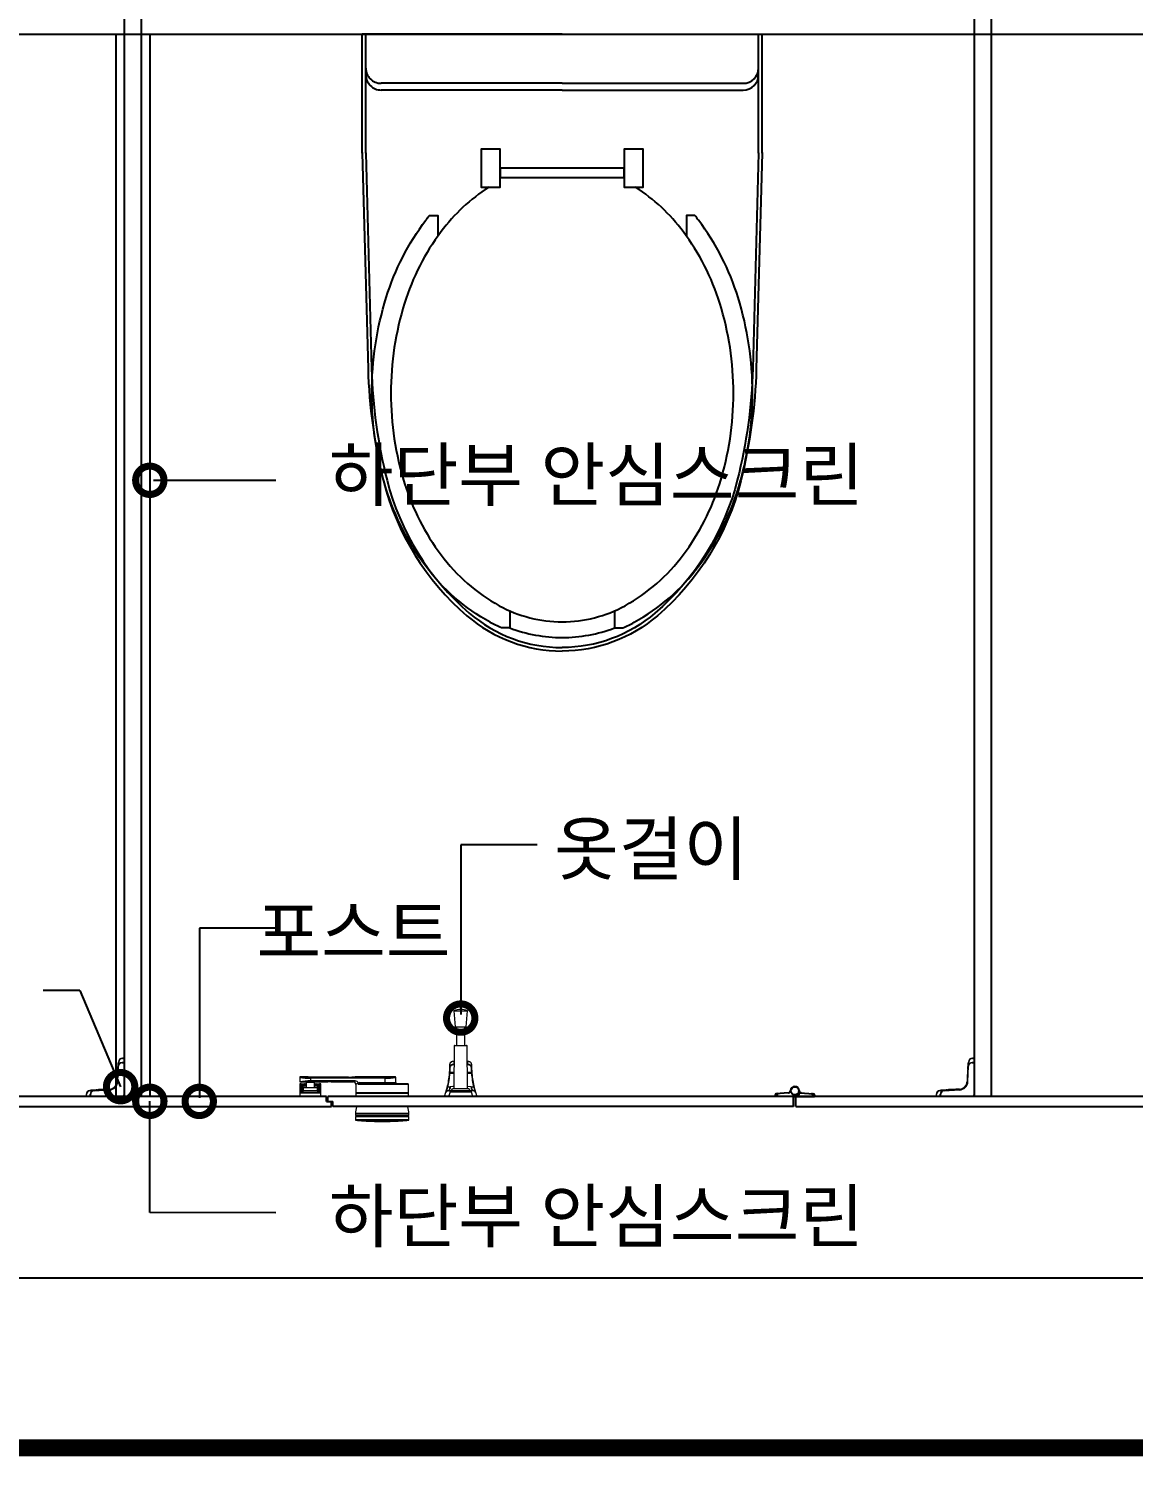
# Model space of a CAD drawing. Extents: x -256 to 8104, y -176 to 5714.
# Drawn here: x 3159 to 3809, y 2764 to 3604 of the extents above; entities that cross this region are included whole.
import ezdxf
from ezdxf.enums import TextEntityAlignment as Align

# ---------------------------------------------------------------- set-up
doc = ezdxf.new("R2010")
doc.units = 0
doc.header["$LTSCALE"] = 30
doc.layers.get('0').update_dxf_attribs({"linetype": 'CONTINUOUS'})
for name, color, linetype in [('0_toilet', 6, 'CONTINUOUS'), ('HAT', 8, 'CONTINUOUS'), ('경첩', 4, 'CONTINUOUS'), ('문자', 3, 'CONTINUOUS'), ('부자재', 4, 'CONTINUOUS'), ('옷걸이', 4, 'CONTINUOUS'), ('잠금쇠(회전형)', 4, 'CONTINUOUS'), ('치수', 1, 'CONTINUOUS'), ('해치', 8, 'CONTINUOUS')]:
    doc.layers.add(name, color=color, linetype=linetype)
doc.styles.add('돋움', font='malgun.ttf')

# ---------------------------------------------------------------- blocks, each defined once
blk = doc.blocks.new('_DOTSMALL')
at = {"color": 0, "linetype": 'ByBlock', "const_width": 0.5}
blk.add_lwpolyline([(-0.0625, 0, 1), (0.0625, 0, 1)], format="xyb", close=True, dxfattribs=at)
blk = doc.blocks.new('A$C63EC304E')
at = {"layer": '치수', "color": 1, "xscale": 2.5, "yscale": 2.5, "zscale": 2.5, "rotation": 234.3098741996962}
blk.add_blockref('_DOTSMALL', (0.312, 0.312), dxfattribs=at)
blk = doc.blocks.new('A$C2BC9653E')
at = {"layer": '치수', "xscale": 0.3333333333333333, "yscale": 0.3333333333333333, "zscale": 0.3333333333333333}
blk.add_blockref('A$C63EC304E', (0, 0), dxfattribs=at)
blk = doc.blocks.new('A$C7FC71301')
at = {"layer": '치수', "rotation": 180}
blk.add_blockref('A$C2BC9653E', (0.208, 0.208), dxfattribs=at)
blk = doc.blocks.new('A$C4A20372B')
at = {"layer": '치수'}
blk.add_blockref('A$C7FC71301', (0, 0), dxfattribs=at)
blk = doc.blocks.new('A$C566469F5')
at = {"layer": '치수'}
blk.add_blockref('A$C4A20372B', (0, 0), dxfattribs=at)
blk = doc.blocks.new('A$C7E317CD4')
at = {"layer": '해치', "xscale": 2, "yscale": 2, "zscale": 2}
blk.add_blockref('A$C566469F5', (0, 0), dxfattribs=at)
blk = doc.blocks.new('A$C601D7F27')
at = {"layer": '치수'}
blk.add_blockref('A$C7E317CD4', (0, 0), dxfattribs=at)
blk = doc.blocks.new('A$C38802C08')
at = {"layer": '치수'}
blk.add_blockref('A$C601D7F27', (0, 0), dxfattribs=at)
blk = doc.blocks.new('A$C10E41893')
at = {"layer": '부자재'}
for p, q in [((6.5, 0), (6.5, 196)), ((123.3, 196), (6.5, 196)), ((123.3, 192.5), (6.5, 192.5)), ((54.8, 0), (54.8, 177.5)), ((61.4, 0), (61.4, 177.5)), ((6.5, 0), (6.5, -196)), ((54.8, 0), (54.8, -177.5)), ((61.4, 0), (61.4, -177.5)), ((123.3, -192.5), (6.5, -192.5)), ((123.3, -196), (6.5, -196))]:
    blk.add_line(p, q, dxfattribs=at)
for points in [[(122.7, 196, -0.012538), (123.3, 196), (334.6, 190.3, -0.055395), (444.7, 175.1, -0.154276), (576.9, 93.3, -0.179504), (611.5, 0, -0.179504)], [(122.8, 192.5, -0.012538), (123.2, 192.5), (334.5, 186.8, -0.055395), (443.8, 171.7, -0.154276), (574.3, 91, -0.179504), (608, 0, -0.179504)], [(572, 51.4), (588.8, 51.4), (588.8, 59.6, 0.021185), (583.3, 70.7, 0.106084), (528.4, 133.7, 0.085733), (452.6, 172.4, 0.075373), (358.7, 186.6, 0.075373), (264.8, 172.4, 0.085733), (189, 133.7, 0.007337), (184.4, 130.1), (184.4, 122), (204.7, 122)], [(156.7, -72, 0.089162), (200.2, -118.7, 0.085733), (270.3, -154.5, 0.075373), (358.7, -167.9, 0.075373), (447.1, -154.5, 0.085733), (517.2, -118.7, 0.106084), (567, -61.6, 0.126931), (582.8, 0, 0.126931), (567, 61.6, 0.106084), (517.2, 118.7, 0.085733), (447.1, 154.5, 0.075373), (358.7, 167.9, 0.075373), (270.3, 154.5, 0.085733), (200.2, 118.7, 0.089162), (156.7, 72)], [(588.8, -51.4, 0.090214), (598.2, 0, 0.090214), (588.8, 51.4, 0.106084)], [(122.7, -196, 0.012538), (123.3, -196), (334.6, -190.3, 0.055395), (444.7, -175.1, 0.154276), (576.9, -93.3, 0.179504), (611.5, 0, 0.179504)], [(122.8, -192.5, 0.012538), (123.2, -192.5), (334.5, -186.8, 0.055395), (443.8, -171.7, 0.154276), (574.3, -91, 0.179504), (608, 0, 0.179504)], [(572, -51.4), (588.8, -51.4), (588.8, -59.6, -0.021185), (583.3, -70.7, -0.106084), (528.4, -133.7, -0.085733), (452.6, -172.4, -0.075373), (358.7, -186.6, -0.075373), (264.8, -172.4, -0.085733), (189, -133.7, -0.007337), (184.4, -130.1), (184.4, -122), (204.7, -122)]]:
    blk.add_lwpolyline(points, format="xyb", dxfattribs=at)
blk.add_lwpolyline([(138, -60.8), (119.3, -60.8), (119.3, -79.5), (156.7, -79.5), (156.7, -60.8), (138, -60.8), (147.3, -60.8), (147.3, 60.8), (138, 60.8), (156.7, 60.8), (156.7, 79.5), (119.3, 79.5), (119.3, 60.8), (138, 60.8), (138, -60.8), (119.3, -60.8)], dxfattribs=at)
for centre, start, end in [((39.8, 177.5), 0, 90), ((46.4, 177.5), 0, 90), ((39.8, -177.5), 270, 0), ((46.4, -177.5), 270, 0)]:
    blk.add_arc(centre, 15, start, end, dxfattribs=at)
blk = doc.blocks.new('DESIGN-17', base_point=(168188.57, 127.1))
blk.add_line((170908.8, 3728.15), (172408.8, 3728.15))
at = {"color": 2}
for p, q in [((171398.8, 3728.15), (171398.8, 3103.15)), ((171418.8, 3728.15), (171418.8, 3103.15))]:
    blk.add_line(p, q, dxfattribs=at)
at = {"color": 8}
blk.add_line((170672.72, 2996.34), (172635.31, 2996.34), dxfattribs=at)
at = {"color": 8, "const_width": 10}
blk.add_lwpolyline([(168236, 2896.34), (174020.55, 2896.34)], dxfattribs=at)
at = {"layer": '0_toilet'}
for p, q in [((171403.8, 3828.15), (171403.8, 3103.15)), ((171413.8, 3828.15), (171413.8, 3103.15)), ((171903.75, 3828.15), (171903.75, 3103.15)), ((171913.85, 3103.14), (171913.85, 3828.14)), ((171522.73, 3103.15), (171298.8, 3103.15)), ((171522.73, 3100.15), (171522.73, 3103.15)), ((171522.73, 3100.15), (171526.48, 3100.15)), ((171797.3, 3103.15), (171523.48, 3103.15)), ((171523.48, 3100.15), (171523.48, 3103.15)), ((171525.73, 3097.15), (171525.73, 3100.15)), ((171526.48, 3097.15), (171526.48, 3100.15)), ((171797.3, 3097.15), (171797.3, 3103.15)), ((172027.78, 3103.15), (171798.8, 3103.15)), ((171798.8, 3097.15), (171798.8, 3103.15)), ((171298.8, 3097.15), (171525.73, 3097.15)), ((171797.3, 3097.15), (171526.48, 3097.15)), ((171798.8, 3097.15), (172030.78, 3097.15))]:
    blk.add_line(p, q, dxfattribs=at)
at = {"layer": '경첩', "color": 4, "linetype": 'Continuous', "lineweight": 15}
for p, q in [((171402.66, 3125.4), (171402.66, 3125.65)), ((171403.8, 3125.65), (171402.66, 3125.65)), ((171402.66, 3125.4), (171403.8, 3125.4)), ((171403.8, 3125.4), (171403.8, 3125.65)), ((171403.8, 3123.25), (171403.8, 3125.4)), ((171902.61, 3125.4), (171902.61, 3125.65)), ((171903.75, 3125.65), (171902.61, 3125.65)), ((171902.61, 3125.4), (171903.75, 3125.4)), ((171903.75, 3125.4), (171903.75, 3125.65)), ((171903.75, 3123.25), (171903.75, 3125.4)), ((171399.79, 3117.59), (171399.65, 3114.72)), ((171400.19, 3120.91), (171399.77, 3111.94)), ((171399.79, 3117.59), (171400.03, 3117.35)), ((171399.84, 3118.61), (171399.8, 3117.93)), ((171399.8, 3117.93), (171400.04, 3117.69)), ((171399.84, 3118.61), (171400.07, 3118.37)), ((171399.85, 3118.94), (171400.09, 3118.7)), ((171400.01, 3122.32), (171399.88, 3119.62)), ((171399.88, 3119.62), (171400.12, 3119.38)), ((171400.01, 3122.32), (171400.25, 3122.08)), ((171400.02, 3111.93), (171400.44, 3120.9)), ((171400.12, 3122.92), (171400.28, 3122.76)), ((171400.31, 3123.41), (171400.19, 3120.91)), ((171400.49, 3121.95), (171400.56, 3123.4)), ((171402.54, 3123.15), (171402.54, 3122.9)), ((171403.8, 3123.15), (171402.54, 3123.15)), ((171402.54, 3122.9), (171403.8, 3122.9)), ((171402.55, 3123.15), (171402.55, 3123.25)), ((171402.55, 3123.25), (171403.8, 3123.25)), ((171403.8, 3122.9), (171403.8, 3123.15)), ((171403.8, 3122.9), (171403.8, 3104.65)), ((171899.74, 3117.59), (171899.6, 3114.72)), ((171900.14, 3120.91), (171899.72, 3111.94)), ((171899.74, 3117.59), (171899.98, 3117.35)), ((171899.79, 3118.61), (171899.75, 3117.93)), ((171899.75, 3117.93), (171899.99, 3117.69)), ((171899.79, 3118.61), (171900.02, 3118.37)), ((171899.8, 3118.94), (171900.04, 3118.7)), ((171899.96, 3122.32), (171899.83, 3119.62)), ((171899.83, 3119.62), (171900.07, 3119.38)), ((171899.96, 3122.32), (171900.2, 3122.08)), ((171899.97, 3111.93), (171900.39, 3120.9)), ((171900.07, 3122.92), (171900.23, 3122.76)), ((171900.26, 3123.41), (171900.14, 3120.91)), ((171900.44, 3121.95), (171900.51, 3123.4)), ((171902.49, 3123.15), (171902.49, 3122.9)), ((171903.75, 3123.15), (171902.49, 3123.15)), ((171902.49, 3122.9), (171903.75, 3122.9)), ((171902.5, 3123.15), (171902.5, 3123.25)), ((171902.5, 3123.25), (171903.75, 3123.25)), ((171903.75, 3122.9), (171903.75, 3123.15)), ((171903.75, 3122.9), (171903.75, 3104.65)), ((171397.46, 3108.25), (171397.64, 3108.07)), ((171398.55, 3109.29), (171398.73, 3109.11)), ((171398.7, 3109.49), (171398.88, 3109.31)), ((171398.96, 3109.93), (171399.15, 3109.75)), ((171399.08, 3110.17), (171399.27, 3109.98)), ((171399.25, 3110.57), (171399.44, 3110.37)), ((171399.6, 3110.88), (171399.4, 3111.09)), ((171399.4, 3111.09), (171399.61, 3110.89)), ((171399.47, 3111.46), (171399.69, 3111.25)), ((171399.5, 3111.69), (171399.73, 3111.46)), ((171399.55, 3112.6), (171399.52, 3111.95)), ((171399.56, 3112.7), (171399.55, 3112.6)), ((171399.55, 3112.6), (171399.79, 3112.36)), ((171399.57, 3113.04), (171399.56, 3112.7)), ((171399.56, 3112.7), (171399.8, 3112.46)), ((171399.58, 3113.13), (171399.57, 3113.04)), ((171399.57, 3113.04), (171399.81, 3112.8)), ((171399.62, 3114.05), (171399.58, 3113.13)), ((171399.58, 3113.13), (171399.82, 3112.9)), ((171399.62, 3114.05), (171399.86, 3113.82)), ((171399.65, 3114.72), (171399.63, 3114.29)), ((171399.63, 3114.29), (171399.87, 3114.05)), ((171399.65, 3114.72), (171399.89, 3114.48)), ((171399.65, 3114.72), (171399.89, 3114.48)), ((171897.41, 3108.25), (171897.59, 3108.07)), ((171898.5, 3109.29), (171898.68, 3109.11)), ((171898.65, 3109.49), (171898.83, 3109.31)), ((171898.91, 3109.93), (171899.1, 3109.75)), ((171899.03, 3110.17), (171899.22, 3109.98)), ((171899.2, 3110.57), (171899.39, 3110.37)), ((171899.55, 3110.88), (171899.35, 3111.09)), ((171899.35, 3111.09), (171899.56, 3110.89)), ((171899.42, 3111.46), (171899.64, 3111.25)), ((171899.45, 3111.69), (171899.68, 3111.46)), ((171899.5, 3112.6), (171899.47, 3111.95)), ((171899.51, 3112.7), (171899.5, 3112.6)), ((171899.5, 3112.6), (171899.74, 3112.36)), ((171899.52, 3113.04), (171899.51, 3112.7)), ((171899.51, 3112.7), (171899.75, 3112.46)), ((171899.53, 3113.13), (171899.52, 3113.04)), ((171899.52, 3113.04), (171899.76, 3112.8)), ((171899.57, 3114.05), (171899.53, 3113.13)), ((171899.53, 3113.13), (171899.77, 3112.9)), ((171899.57, 3114.05), (171899.81, 3113.82)), ((171899.6, 3114.72), (171899.58, 3114.29)), ((171899.58, 3114.29), (171899.82, 3114.05)), ((171899.6, 3114.72), (171899.84, 3114.48)), ((171899.6, 3114.72), (171899.84, 3114.48)), ((171381.55, 3104.29), (171381.3, 3104.29)), ((171381.3, 3104.29), (171381.3, 3103.15)), ((171381.3, 3103.15), (171381.55, 3103.15)), ((171381.55, 3103.15), (171381.55, 3104.29)), ((171381.55, 3103.15), (171383.7, 3103.15)), ((171386.04, 3106.76), (171383.54, 3106.64)), ((171383.55, 3106.39), (171385, 3106.46)), ((171383.7, 3103.15), (171383.7, 3104.4)), ((171383.7, 3104.4), (171383.8, 3104.4)), ((171383.8, 3104.41), (171384.05, 3104.41)), ((171383.8, 3104.41), (171383.8, 3103.15)), ((171383.8, 3103.15), (171384.05, 3103.15)), ((171384.03, 3106.83), (171384.12, 3106.92)), ((171384.03, 3106.83), (171384.19, 3106.67)), ((171384.05, 3103.15), (171384.05, 3104.41)), ((171402.3, 3103.15), (171384.05, 3103.15)), ((171387.33, 3107.07), (171384.12, 3106.92)), ((171395.01, 3107.18), (171386.04, 3106.76)), ((171386.05, 3106.51), (171395.02, 3106.93)), ((171387.33, 3107.07), (171387.57, 3106.83)), ((171388.01, 3107.1), (171388.25, 3106.86)), ((171388.35, 3107.12), (171388.58, 3106.88)), ((171391.72, 3107.27), (171389.02, 3107.15)), ((171389.02, 3107.15), (171389.26, 3106.91)), ((171391.72, 3107.27), (171391.96, 3107.04)), ((171392.4, 3107.31), (171392.64, 3107.07)), ((171392.73, 3107.32), (171392.97, 3107.08)), ((171394.76, 3107.42), (171393.41, 3107.35)), ((171393.41, 3107.35), (171393.65, 3107.12)), ((171395, 3107.43), (171394.76, 3107.42)), ((171394.76, 3107.42), (171395, 3107.18)), ((171396.01, 3107.59), (171396.21, 3107.38)), ((171396.54, 3107.76), (171396.73, 3107.57)), ((171396.78, 3107.87), (171396.97, 3107.68)), ((171397.24, 3108.12), (171397.43, 3107.93)), ((171881.5, 3104.29), (171881.25, 3104.29)), ((171881.25, 3104.29), (171881.25, 3103.15)), ((171881.25, 3103.15), (171881.5, 3103.15)), ((171881.5, 3103.15), (171881.5, 3104.29)), ((171881.5, 3103.15), (171883.65, 3103.15)), ((171885.99, 3106.76), (171883.49, 3106.64)), ((171883.5, 3106.39), (171884.95, 3106.46)), ((171883.65, 3103.15), (171883.65, 3104.4)), ((171883.65, 3104.4), (171883.75, 3104.4)), ((171883.75, 3104.41), (171884, 3104.41)), ((171883.75, 3104.41), (171883.75, 3103.15)), ((171883.75, 3103.15), (171884, 3103.15)), ((171883.98, 3106.83), (171884.07, 3106.92)), ((171883.98, 3106.83), (171884.14, 3106.67)), ((171884, 3103.15), (171884, 3104.41)), ((171902.25, 3103.15), (171884, 3103.15)), ((171887.28, 3107.07), (171884.07, 3106.92)), ((171894.96, 3107.18), (171885.99, 3106.76)), ((171886, 3106.51), (171894.97, 3106.93)), ((171887.28, 3107.07), (171887.52, 3106.83)), ((171887.96, 3107.1), (171888.2, 3106.86)), ((171888.3, 3107.12), (171888.53, 3106.88)), ((171891.67, 3107.27), (171888.97, 3107.15)), ((171888.97, 3107.15), (171889.21, 3106.91)), ((171891.67, 3107.27), (171891.91, 3107.04)), ((171892.35, 3107.31), (171892.59, 3107.07)), ((171892.68, 3107.32), (171892.92, 3107.08)), ((171894.71, 3107.42), (171893.36, 3107.35)), ((171893.36, 3107.35), (171893.6, 3107.12)), ((171894.95, 3107.43), (171894.71, 3107.42)), ((171894.71, 3107.42), (171894.95, 3107.18)), ((171895.96, 3107.59), (171896.16, 3107.38)), ((171896.49, 3107.76), (171896.68, 3107.57)), ((171896.73, 3107.87), (171896.92, 3107.68)), ((171897.19, 3108.12), (171897.38, 3107.93))]:
    blk.add_line(p, q, dxfattribs=at)
at = {"layer": '경첩', "color": 4, "linetype": 'Continuous', "lineweight": 15, "flags": 128}
for points in [[(171399.88, 3119.62), (171399.88, 3119.49), (171399.87, 3119.36), (171399.87, 3119.24), (171399.86, 3119.14), (171399.86, 3119.06), (171399.85, 3119), (171399.85, 3118.96), (171399.85, 3118.94)], [(171400.03, 3122.83), (171400.03, 3122.73), (171400.02, 3122.6), (171400.02, 3122.46), (171400.01, 3122.32)], [(171400.03, 3122.83), (171400.05, 3122.85), (171400.07, 3122.87), (171400.09, 3122.88), (171400.1, 3122.9), (171400.11, 3122.9), (171400.12, 3122.91), (171400.12, 3122.92), (171400.12, 3122.92)], [(171400.19, 3120.91), (171400.2, 3120.91), (171400.21, 3120.91), (171400.24, 3120.91), (171400.27, 3120.91), (171400.31, 3120.91), (171400.35, 3120.9), (171400.4, 3120.9), (171400.44, 3120.9)], [(171400.56, 3123.4), (171400.51, 3123.4), (171400.47, 3123.4), (171400.42, 3123.41), (171400.39, 3123.41), (171400.35, 3123.41), (171400.33, 3123.41), (171400.32, 3123.41), (171400.31, 3123.41)], [(171899.83, 3119.62), (171899.83, 3119.49), (171899.82, 3119.36), (171899.82, 3119.24), (171899.81, 3119.14), (171899.81, 3119.06), (171899.8, 3119), (171899.8, 3118.96), (171899.8, 3118.94)], [(171899.98, 3122.83), (171899.98, 3122.73), (171899.97, 3122.6), (171899.97, 3122.46), (171899.96, 3122.32)], [(171899.98, 3122.83), (171900, 3122.85), (171900.02, 3122.87), (171900.04, 3122.88), (171900.05, 3122.9), (171900.06, 3122.9), (171900.07, 3122.91), (171900.07, 3122.92), (171900.07, 3122.92)], [(171900.14, 3120.91), (171900.15, 3120.91), (171900.16, 3120.91), (171900.19, 3120.91), (171900.22, 3120.91), (171900.26, 3120.91), (171900.3, 3120.9), (171900.35, 3120.9), (171900.39, 3120.9)], [(171900.51, 3123.4), (171900.46, 3123.4), (171900.42, 3123.4), (171900.37, 3123.41), (171900.34, 3123.41), (171900.3, 3123.41), (171900.28, 3123.41), (171900.27, 3123.41), (171900.26, 3123.41)], [(171399.4, 3111.09), (171399.4, 3111.09), (171399.4, 3111.09)], [(171399.5, 3111.69), (171399.48, 3111.52), (171399.47, 3111.46)], [(171399.63, 3114.29), (171399.63, 3114.22), (171399.63, 3114.14), (171399.62, 3114.05)], [(171399.65, 3114.72), (171399.65, 3114.72), (171399.65, 3114.72)], [(171399.77, 3111.94), (171399.78, 3111.94), (171399.79, 3111.94), (171399.81, 3111.94), (171399.84, 3111.94), (171399.88, 3111.93), (171399.93, 3111.93), (171399.97, 3111.93), (171400.02, 3111.93)], [(171899.35, 3111.09), (171899.35, 3111.09), (171899.35, 3111.09)], [(171899.45, 3111.69), (171899.43, 3111.52), (171899.42, 3111.46)], [(171899.58, 3114.29), (171899.58, 3114.22), (171899.58, 3114.14), (171899.57, 3114.05)], [(171899.6, 3114.72), (171899.6, 3114.72), (171899.6, 3114.72)], [(171899.72, 3111.94), (171899.73, 3111.94), (171899.74, 3111.94), (171899.76, 3111.94), (171899.79, 3111.94), (171899.83, 3111.93), (171899.88, 3111.93), (171899.92, 3111.93), (171899.97, 3111.93)], [(171383.55, 3106.39), (171383.55, 3106.44), (171383.55, 3106.48), (171383.54, 3106.53), (171383.54, 3106.57), (171383.54, 3106.6), (171383.54, 3106.62), (171383.54, 3106.63), (171383.54, 3106.64)], [(171386.04, 3106.76), (171386.04, 3106.75), (171386.04, 3106.74), (171386.04, 3106.71), (171386.04, 3106.68), (171386.04, 3106.65), (171386.05, 3106.6), (171386.05, 3106.56), (171386.05, 3106.51)], [(171388.01, 3107.1), (171387.99, 3107.1), (171387.96, 3107.1), (171387.89, 3107.09), (171387.81, 3107.09), (171387.71, 3107.09), (171387.59, 3107.08), (171387.46, 3107.07), (171387.33, 3107.07)], [(171389.02, 3107.15), (171388.9, 3107.14), (171388.79, 3107.14), (171388.68, 3107.13), (171388.59, 3107.13), (171388.5, 3107.12), (171388.44, 3107.12), (171388.39, 3107.12), (171388.36, 3107.12), (171388.35, 3107.12)], [(171392.4, 3107.31), (171392.38, 3107.31), (171392.35, 3107.3), (171392.28, 3107.3), (171392.2, 3107.3), (171392.1, 3107.29), (171391.98, 3107.29), (171391.85, 3107.28), (171391.72, 3107.27)], [(171393.41, 3107.35), (171393.28, 3107.35), (171393.15, 3107.34), (171393.03, 3107.34), (171392.93, 3107.33), (171392.85, 3107.33), (171392.79, 3107.32), (171392.75, 3107.32), (171392.73, 3107.32)], [(171395.01, 3107.18), (171395.01, 3107.17), (171395.01, 3107.16), (171395.01, 3107.14), (171395.02, 3107.11), (171395.02, 3107.07), (171395.02, 3107.03), (171395.02, 3106.98), (171395.02, 3106.93)], [(171883.5, 3106.39), (171883.5, 3106.44), (171883.5, 3106.48), (171883.49, 3106.53), (171883.49, 3106.57), (171883.49, 3106.6), (171883.49, 3106.62), (171883.49, 3106.63), (171883.49, 3106.64)], [(171885.99, 3106.76), (171885.99, 3106.75), (171885.99, 3106.74), (171885.99, 3106.71), (171885.99, 3106.68), (171885.99, 3106.65), (171886, 3106.6), (171886, 3106.56), (171886, 3106.51)], [(171887.96, 3107.1), (171887.94, 3107.1), (171887.91, 3107.1), (171887.84, 3107.09), (171887.76, 3107.09), (171887.66, 3107.09), (171887.54, 3107.08), (171887.41, 3107.07), (171887.28, 3107.07)], [(171888.97, 3107.15), (171888.85, 3107.14), (171888.74, 3107.14), (171888.63, 3107.13), (171888.54, 3107.13), (171888.45, 3107.12), (171888.39, 3107.12), (171888.34, 3107.12), (171888.31, 3107.12), (171888.3, 3107.12)], [(171892.35, 3107.31), (171892.33, 3107.31), (171892.3, 3107.3), (171892.23, 3107.3), (171892.15, 3107.3), (171892.05, 3107.29), (171891.93, 3107.29), (171891.8, 3107.28), (171891.67, 3107.27)], [(171893.36, 3107.35), (171893.23, 3107.35), (171893.1, 3107.34), (171892.98, 3107.34), (171892.88, 3107.33), (171892.8, 3107.33), (171892.74, 3107.32), (171892.7, 3107.32), (171892.68, 3107.32)], [(171894.96, 3107.18), (171894.96, 3107.17), (171894.96, 3107.16), (171894.96, 3107.14), (171894.97, 3107.11), (171894.97, 3107.07), (171894.97, 3107.03), (171894.97, 3106.98), (171894.97, 3106.93)]]:
    blk.add_lwpolyline(points, dxfattribs=at)
at = {"layer": '경첩', "color": 4, "linetype": 'Continuous', "lineweight": 15}
for centre, radius, start, end in [((171402.66, 3123.3), 2.35, 90, 177.30166), ((171402.66, 3123.3), 2.1, 90, 177.30166), ((171902.61, 3123.3), 2.35, 90, 177.30166), ((171902.61, 3123.3), 2.1, 90, 177.30166), ((171402.54, 3120.8), 2.35, 90, 177.30166), ((171402.54, 3120.8), 2.1, 90, 177.30166), ((171902.49, 3120.8), 2.35, 90, 177.30166), ((171902.49, 3120.8), 2.1, 90, 177.30166), ((171394.78, 3112.17), 5, 272.69834, 357.30166), ((171394.78, 3112.17), 5.25, 272.69834, 357.30166), ((171394.78, 3112.17), 4.75, 301.29911, 304.38581), ((171394.78, 3112.17), 4.75, 304.38489, 322.56084), ((171394.78, 3112.18), 4.75, 322.56123, 325.61449), ((171394.78, 3112.17), 4.75, 325.61511, 331.82645), ((171394.78, 3112.17), 4.75, 335.00519, 340.23398), ((171394.78, 3112.17), 4.75, 340.23398, 346.75686), ((171394.78, 3112.17), 4.75, 346.83767, 351.3944), ((171394.78, 3112.17), 4.75, 354.09118, 357.30166), ((171894.73, 3112.17), 5, 272.69834, 357.30166), ((171894.73, 3112.17), 5.25, 272.69834, 357.30166), ((171894.73, 3112.17), 4.75, 301.29911, 304.38581), ((171894.73, 3112.17), 4.75, 304.38489, 322.56084), ((171894.73, 3112.18), 4.75, 322.56123, 325.61449), ((171894.73, 3112.17), 4.75, 325.61511, 331.82645), ((171894.73, 3112.17), 4.75, 335.00519, 340.23398), ((171894.73, 3112.17), 4.75, 340.23398, 346.75686), ((171894.73, 3112.17), 4.75, 346.83767, 351.3944), ((171894.73, 3112.17), 4.75, 354.09118, 357.30166), ((171383.65, 3104.29), 2.35, 92.69834, 180), ((171383.65, 3104.29), 2.1, 92.69834, 180), ((171386.15, 3104.41), 2.35, 92.69834, 180), ((171386.15, 3104.41), 2.1, 92.69834, 180), ((171394.78, 3112.17), 4.75, 272.69834, 285), ((171394.78, 3112.17), 4.75, 284.99982, 291.75061), ((171394.78, 3112.17), 4.75, 294.99481, 301.29977), ((171402.3, 3104.65), 1.5, 270, 0), ((171883.6, 3104.29), 2.35, 92.69834, 180), ((171883.6, 3104.29), 2.1, 92.69834, 180), ((171886.1, 3104.41), 2.35, 92.69834, 180), ((171886.1, 3104.41), 2.1, 92.69834, 180), ((171894.73, 3112.17), 4.75, 272.69834, 285), ((171894.73, 3112.17), 4.75, 284.99982, 291.75061), ((171894.73, 3112.17), 4.75, 294.99481, 301.29977), ((171902.25, 3104.65), 1.5, 270, 0)]:
    blk.add_arc(centre, radius, start, end, dxfattribs=at)
at = {"layer": '부자재'}
for p, q in [((171786.61, 3104.07), (171786.61, 3103.15)), ((171797.26, 3103.15), (171786.61, 3103.15)), ((171794.35, 3105.24), (171787.15, 3104.73)), ((171787.86, 3104.24), (171787.86, 3103.15)), ((171798.07, 3103.7), (171798.07, 3102.9)), ((171798.32, 3102.9), (171798.07, 3102.9)), ((171798.32, 3103.7), (171798.32, 3102.9)), ((171798.79, 3103.2), (171798.79, 3103.15)), ((171798.79, 3103.15), (171809.78, 3103.15)), ((171801.06, 3105.32), (171809.22, 3104.74)), ((171808.53, 3104.24), (171808.53, 3103.15)), ((171809.78, 3104.07), (171809.78, 3103.15))]:
    blk.add_line(p, q, dxfattribs=at)
at = {"layer": '부자재', "color": 1}
blk.add_circle((171798.2, 3106.36), 2.34, dxfattribs=at)
at = {"layer": '부자재'}
for centre, radius, start, end in [((171798.2, 3106.36), 2.62, 270, 180), ((171787.31, 3104.05), 0.7, 101.7765, 181.67124), ((171788.71, 3104.01), 0.884, 113.40773, 164.5497), ((171794.29, 3106.53), 1.29, 272.92313, 352.47243), ((171798.55, 3102.13), 1.65, 102.52675, 141.54753), ((171797.84, 3102.13), 1.65, 43.10029, 77.47325), ((171798.29, 3106.01), 2.86, 280.08401, 345.97919), ((171802.1, 3106.53), 1.29, 187.52757, 267.07687), ((171807.68, 3104.01), 0.884, 15.4503, 67.30044), ((171809.08, 3104.05), 0.7, 358.32876, 78.2235)]:
    blk.add_arc(centre, radius, start, end, dxfattribs=at)
at = {"layer": '옷걸이', "lineweight": 15}
for p, q in [((171597.66, 3153.5), (171598.41, 3144)), ((171597.66, 3153.5), (171605.66, 3153.5)), ((171604.91, 3144), (171605.66, 3153.5)), ((171598.41, 3144), (171604.91, 3144)), ((171599.16, 3144), (171599.16, 3133.15)), ((171604.16, 3133.15), (171604.16, 3144)), ((171597.91, 3132.9), (171597.69, 3107.65)), ((171605.41, 3132.9), (171597.91, 3132.9)), ((171598.16, 3133.15), (171601.66, 3133.15)), ((171601.66, 3133.15), (171605.16, 3133.15)), ((171605.63, 3107.65), (171605.41, 3132.9)), ((171597.77, 3116.68), (171595.32, 3116.68)), ((171595.39, 3117.45), (171597.78, 3117.45)), ((171597.83, 3123.79), (171597.73, 3123.79)), ((171597.73, 3123.79), (171597.73, 3123.7)), ((171597.83, 3123.7), (171597.73, 3123.7)), ((171597.74, 3122.16), (171597.74, 3121.81)), ((171597.74, 3122.16), (171597.82, 3122.16)), ((171597.81, 3121.81), (171597.74, 3121.81)), ((171605.59, 3123.79), (171605.49, 3123.79)), ((171605.59, 3123.7), (171605.49, 3123.7)), ((171605.5, 3122.16), (171605.58, 3122.16)), ((171605.58, 3121.81), (171605.51, 3121.81)), ((171605.54, 3117.45), (171607.93, 3117.45)), ((171608, 3116.68), (171605.55, 3116.68)), ((171605.58, 3122.16), (171605.58, 3121.81)), ((171605.59, 3123.79), (171605.59, 3123.7)), ((171595.4, 3108.56), (171593.97, 3108.56)), ((171595.4, 3108.54), (171593.97, 3108.54)), ((171595.34, 3108), (171595.41, 3108.58)), ((171607.91, 3108.58), (171607.98, 3108.02)), ((171609.35, 3108.56), (171607.92, 3108.56)), ((171609.35, 3108.54), (171607.92, 3108.54)), ((171592.16, 3103.15), (171593, 3105.72)), ((171594.54, 3103.15), (171592.16, 3103.15)), ((171593, 3105.72), (171593.01, 3105.72)), ((171593.01, 3105.72), (171593.01, 3105.73)), ((171593.99, 3106.52), (171593.88, 3106.49)), ((171593.96, 3106.41), (171593.95, 3106.41)), ((171609.36, 3106.41), (171593.96, 3106.41)), ((171595.37, 3105.7), (171594.54, 3103.15)), ((171608.79, 3103.15), (171594.54, 3103.15)), ((171595.37, 3105.7), (171595.37, 3106.39)), ((171595.37, 3106.39), (171607.95, 3106.39)), ((171607.95, 3105.7), (171595.37, 3105.7)), ((171606.44, 3107.65), (171596.89, 3107.65)), ((171607.95, 3105.7), (171607.95, 3106.39)), ((171608.79, 3103.15), (171607.95, 3105.7)), ((171611.16, 3103.15), (171608.79, 3103.15)), ((171609.43, 3106.48), (171609.33, 3106.52)), ((171609.37, 3106.41), (171609.36, 3106.41)), ((171609.48, 3106.48), (171609.39, 3106.51)), ((171610.31, 3105.73), (171610.31, 3105.72)), ((171610.31, 3105.72), (171610.32, 3105.72)), ((171610.32, 3105.72), (171611.16, 3103.15))]:
    blk.add_line(p, q, dxfattribs=at)
at = {"layer": '옷걸이', "lineweight": 15, "flags": 128}
for points in [[(171595.07, 3116.7), (171595.08, 3116.7), (171595.09, 3116.7), (171595.12, 3116.7), (171595.15, 3116.7), (171595.19, 3116.7), (171595.23, 3116.69), (171595.28, 3116.69), (171595.32, 3116.68)], [(171597.73, 3123.78), (171597.68, 3123.78), (171597.35, 3123.76), (171597.02, 3123.72), (171596.7, 3123.64), (171596.41, 3123.53), (171596.13, 3123.4), (171595.88, 3123.24), (171595.67, 3123.06), (171595.49, 3122.85), (171595.36, 3122.64), (171595.27, 3122.41), (171595.23, 3122.17), (171595.23, 3122.14)], [(171597.73, 3123.7), (171597.31, 3123.67), (171596.9, 3123.6), (171596.52, 3123.49), (171596.17, 3123.34), (171595.86, 3123.15), (171595.61, 3122.94), (171595.42, 3122.7), (171595.29, 3122.44), (171595.23, 3122.12), (171595.23, 3122.06)], [(171595.24, 3120.56), (171595.28, 3120.83), (171595.39, 3121.1), (171595.56, 3121.34), (171595.8, 3121.57), (171596.09, 3121.76), (171596.43, 3121.92), (171596.8, 3122.05), (171597.2, 3122.13), (171597.74, 3122.16)], [(171597.74, 3121.81), (171597.26, 3121.78), (171596.9, 3121.71), (171596.56, 3121.59), (171596.25, 3121.45), (171595.99, 3121.27), (171595.78, 3121.07), (171595.62, 3120.85), (171595.53, 3120.61), (171595.49, 3120.37)], [(171605.58, 3122.16), (171606, 3122.14), (171606.41, 3122.07), (171606.79, 3121.96), (171607.14, 3121.81), (171607.45, 3121.63), (171607.7, 3121.41), (171607.89, 3121.17), (171608.02, 3120.91), (171608.08, 3120.56)], [(171607.83, 3120.37), (171607.77, 3120.68), (171607.66, 3120.91), (171607.49, 3121.13), (171607.26, 3121.33), (171606.98, 3121.49), (171606.67, 3121.63), (171606.32, 3121.73), (171605.96, 3121.79), (171605.58, 3121.81)], [(171608.09, 3122.07), (171608.09, 3122.08), (171608.07, 3122.31), (171608, 3122.53), (171607.9, 3122.75), (171607.75, 3122.95), (171607.56, 3123.14), (171607.34, 3123.31), (171607.09, 3123.45), (171606.8, 3123.58), (171606.5, 3123.67), (171606.18, 3123.74), (171605.85, 3123.78), (171605.59, 3123.78)], [(171608.09, 3122.06), (171608.06, 3122.33), (171607.96, 3122.6), (171607.79, 3122.85), (171607.56, 3123.07), (171607.28, 3123.27), (171606.94, 3123.44), (171606.57, 3123.56), (171606.17, 3123.65), (171605.67, 3123.69), (171605.59, 3123.7)], [(171608.25, 3116.7), (171608.24, 3116.7), (171608.23, 3116.7), (171608.2, 3116.7), (171608.17, 3116.7), (171608.14, 3116.7), (171608.09, 3116.69), (171608.05, 3116.69), (171608, 3116.68)], [(171593.72, 3108.36), (171593.73, 3108.36), (171593.73, 3108.36)], [(171593.97, 3108.55), (171593.97, 3108.55), (171593.97, 3108.54)], [(171597.7, 3108.94), (171597.1, 3108.92), (171595.83, 3108.86)], [(171607.49, 3108.86), (171605.91, 3108.93), (171605.62, 3108.94)], [(171593.93, 3106.51), (171593.87, 3106.49), (171593.83, 3106.48)], [(171593.93, 3106.51), (171593.94, 3106.51), (171593.99, 3106.52)], [(171593.99, 3106.52), (171593.96, 3106.44), (171593.96, 3106.41)], [(171596.17, 3106.44), (171595.75, 3106.46), (171595.51, 3106.49), (171595.43, 3106.52), (171595.53, 3106.56), (171595.81, 3106.6), (171595.92, 3106.61)], [(171607.4, 3106.61), (171607.68, 3106.57), (171607.87, 3106.53), (171607.87, 3106.5), (171607.7, 3106.47), (171607.37, 3106.45), (171606.91, 3106.44)], [(171609.36, 3106.41), (171609.36, 3106.44), (171609.33, 3106.52)], [(171609.39, 3106.51), (171609.38, 3106.51), (171609.33, 3106.52)]]:
    blk.add_lwpolyline(points, dxfattribs=at)
at = {"layer": '옷걸이', "lineweight": 15}
for centre, radius, start, end in [((171601.66, 3143.21), 11.04, 68.76069, 111.23931), ((171598.16, 3132.9), 0.25, 90, 179.5), ((171605.16, 3132.9), 0.25, 0.5, 90), ((171542.48, 3120.92), 52.77, 346.23171, 355.4136), ((171542.48, 3120.92), 53.02, 346.50971, 355.4136), ((171542.47, 3120.92), 52.77, 355.41362, 356.45105), ((171542.48, 3120.92), 52.77, 356.45107, 359.60958), ((171595.37, 3117.68), 0.23, 185.45744, 275.18876), ((171542.48, 3120.92), 52.77, 359.60958, 1.23689), ((171595.47, 3120.6), 0.227, 188.20874, 276.39203), ((171561.42, 3120.08), 34.07, 354.27357, 355.56682), ((171542.48, 3120.73), 53.02, 356.45107, 359.60958), ((171542.48, 3122.53), 55.27, 359.61891, 1.20733), ((171660.84, 3122.53), 55.27, 178.79267, 180.38109), ((171607.85, 3120.6), 0.227, 263.60797, 351.79126), ((171660.84, 3120.73), 53.02, 180.39042, 183.54893), ((171607.95, 3117.68), 0.23, 264.81124, 354.54256), ((171641.9, 3120.09), 34.08, 184.43326, 185.72635), ((171660.84, 3120.92), 53.02, 184.5864, 193.49029), ((171660.84, 3120.92), 52.77, 178.76311, 180.39042), ((171660.84, 3120.92), 52.77, 180.39042, 183.54893), ((171660.84, 3120.92), 52.76, 183.54888, 184.58645), ((171660.84, 3120.92), 52.77, 184.5864, 193.76829), ((171543.72, 3120.58), 51.47, 343.23764, 346.25768), ((171544.12, 3120.75), 51.33, 343.52264, 346.23766), ((171593.96, 3108.3), 0.247, 89.25852, 165.91582), ((171593.97, 3108.31), 0.25, 90.27283, 166.23947), ((171593.42, 3108.69), 2.24, 284.82654, 3.59318), ((171595.65, 3108.58), 0.248, 89.5881, 179.72305), ((171595.76, 3108.5), 0.376, 79.93932, 150.54556), ((171595.8, 3108.56), 0.307, 84.77864, 118.98165), ((171607.52, 3108.6), 0.271, 58.63439, 97.60531), ((171607.55, 3108.47), 0.4, 32.00917, 97.80826), ((171609.9, 3108.69), 2.24, 176.39085, 255.18943), ((171607.67, 3108.58), 0.248, 0.27695, 90.4119), ((171609.35, 3108.31), 0.25, 13.76166, 89.45314), ((171609.36, 3108.3), 0.247, 14.08418, 90.74148), ((171659.04, 3120.71), 51.15, 193.75841, 196.46904), ((171659.83, 3120.65), 51.71, 193.74931, 196.75644), ((171593.95, 3105.41), 1, 89.99372, 161.80813), ((171594.11, 3105.34), 1.17, 101.39698, 160.6752), ((171593.55, 3108.28), 1.81, 282.06066, 352.51429), ((171595.49, 3107.98), 1.43, 284.10574, 346.92454), ((171601.79, 3507.53), 401.13, 269.19679, 270.73159), ((171607.83, 3107.98), 1.44, 193.11861, 255.96551), ((171609.76, 3108.28), 1.8, 186.78644, 258.2605), ((171609.37, 3105.41), 1, 18.19187, 90.00628), ((171609.22, 3105.34), 1.16, 19.29372, 79.39421)]:
    blk.add_arc(centre, radius, start, end, dxfattribs=at)
at = {"layer": '잠금쇠(회전형)', "linetype": 'Continuous', "lineweight": 15}
for p, q in [((171506.98, 3114.25), (171506.98, 3111.75)), ((171506.98, 3111.75), (171510.24, 3111.75)), ((171506.98, 3110.15), (171506.98, 3103.15)), ((171507.38, 3110.15), (171506.98, 3110.15)), ((171507.38, 3105.15), (171507.38, 3110.15)), ((171507.38, 3110.15), (171507.84, 3110.15)), ((171509.32, 3114.75), (171507.48, 3114.75)), ((171507.48, 3110.65), (171507.84, 3110.65)), ((171507.84, 3110.15), (171507.84, 3110.65)), ((171507.84, 3110.65), (171509.73, 3110.65)), ((171507.84, 3110.15), (171507.84, 3105.61)), ((171509.73, 3110.15), (171507.84, 3110.15)), ((171507.98, 3109.65), (171509.73, 3109.65)), ((171507.98, 3105.65), (171507.98, 3109.65)), ((171508.48, 3109.15), (171507.98, 3109.65)), ((171508.48, 3109.15), (171508.48, 3105.65)), ((171509.73, 3109.15), (171508.48, 3109.15)), ((171509.23, 3108.4), (171515.95, 3108.4)), ((171509.73, 3110.15), (171509.73, 3110.65)), ((171509.73, 3110.65), (171510.73, 3110.65)), ((171509.73, 3109.65), (171509.73, 3110.15)), ((171510.23, 3110.15), (171509.73, 3110.15)), ((171509.73, 3109.65), (171509.73, 3109.15)), ((171509.73, 3109.65), (171510.23, 3109.65)), ((171510.73, 3109.15), (171509.73, 3109.15)), ((171510.23, 3110.15), (171510.23, 3109.65)), ((171510.73, 3110.15), (171510.23, 3110.15)), ((171510.23, 3109.65), (171510.73, 3109.65)), ((171510.24, 3111.75), (171510.24, 3111.75)), ((171510.73, 3111.25), (171510.73, 3108.4)), ((171535.73, 3114.56), (171513.23, 3114.56)), ((171535.73, 3114.56), (171513.23, 3114.56)), ((171513.23, 3114.56), (171513.23, 3114.56)), ((171513.23, 3114.32), (171557.23, 3114.32)), ((171513.23, 3113.82), (171513.23, 3114.32)), ((171513.23, 3113.82), (171513.23, 3112.25)), ((171557.23, 3113.82), (171513.23, 3113.82)), ((171539.68, 3112.25), (171513.23, 3112.25)), ((171515.73, 3108.4), (171515.73, 3111.25)), ((171515.73, 3110.65), (171516.73, 3110.65)), ((171516.23, 3110.15), (171515.73, 3110.15)), ((171515.73, 3109.65), (171516.23, 3109.65)), ((171516.73, 3109.15), (171515.73, 3109.15)), ((171515.95, 3108.4), (171517.23, 3108.4)), ((171516.23, 3111.75), (171523.49, 3111.75)), ((171516.73, 3110.15), (171516.23, 3110.15)), ((171516.23, 3109.65), (171516.23, 3110.15)), ((171516.23, 3109.65), (171516.73, 3109.65)), ((171516.73, 3110.65), (171516.73, 3110.15)), ((171516.73, 3110.65), (171518.61, 3110.65)), ((171518.61, 3110.15), (171516.73, 3110.15)), ((171516.73, 3110.15), (171516.73, 3109.65)), ((171516.73, 3109.65), (171518.48, 3109.65)), ((171516.73, 3109.65), (171516.73, 3109.15)), ((171517.98, 3109.15), (171516.73, 3109.15)), ((171518.48, 3109.65), (171517.98, 3109.15)), ((171517.98, 3105.65), (171517.98, 3109.15)), ((171518.48, 3109.65), (171518.48, 3105.65)), ((171518.61, 3110.65), (171518.61, 3110.15)), ((171518.61, 3110.65), (171518.98, 3110.65)), ((171518.61, 3105.61), (171518.61, 3110.15)), ((171518.61, 3110.15), (171519.07, 3110.15)), ((171519.07, 3110.15), (171519.07, 3105.15)), ((171519.48, 3110.15), (171519.07, 3110.15)), ((171519.48, 3103.15), (171519.48, 3110.15)), ((171525.48, 3111.75), (171538.41, 3111.75)), ((171535.73, 3114.56), (171535.73, 3114.56)), ((171538.41, 3111.76), (171538.41, 3111.76)), ((171562.98, 3114.75), (171539.63, 3114.75)), ((171539.98, 3110.18), (171539.98, 3105.25)), ((171541.3, 3110.76), (171541.28, 3110.95)), ((171570.98, 3110.25), (171541.42, 3110.25)), ((171542.08, 3110.75), (171542.08, 3111.25)), ((171542.08, 3111.25), (171557.23, 3111.25)), ((171542.08, 3110.75), (171570.48, 3110.75)), ((171557.23, 3114.32), (171557.23, 3113.82)), ((171557.23, 3111.25), (171557.23, 3113.82)), ((171557.23, 3110.75), (171557.23, 3111.25)), ((171557.23, 3111.25), (171563.48, 3111.25)), ((171563.48, 3111.25), (171563.48, 3114.25)), ((171570.98, 3105.25), (171570.98, 3110.25)), ((171506.98, 3103.15), (171519.48, 3103.15)), ((171519.07, 3105.15), (171507.38, 3105.15)), ((171507.84, 3105.61), (171507.98, 3105.65)), ((171507.98, 3105.65), (171508.06, 3105.65)), ((171508.06, 3105.65), (171518.39, 3105.65)), ((171508.98, 3108.15), (171508.98, 3106.65)), ((171516.12, 3108.15), (171508.98, 3108.15)), ((171508.98, 3106.65), (171516.12, 3106.65)), ((171515.95, 3106.4), (171509.23, 3106.4)), ((171517.23, 3106.4), (171515.95, 3106.4)), ((171517.48, 3108.15), (171516.12, 3108.15)), ((171516.12, 3106.65), (171517.48, 3106.65)), ((171517.48, 3106.65), (171517.48, 3108.15)), ((171518.39, 3105.65), (171518.48, 3105.65)), ((171518.48, 3105.65), (171518.61, 3105.61)), ((171570.98, 3105.25), (171539.98, 3105.25)), ((171539.98, 3105.15), (171539.98, 3103.4)), ((171539.98, 3105.15), (171570.98, 3105.15)), ((171539.98, 3103.4), (171570.98, 3103.4)), ((171570.73, 3103.15), (171540.23, 3103.15)), ((171547.73, 3105.25), (171547.73, 3105.15)), ((171563.23, 3105.15), (171563.23, 3105.25)), ((171567.87, 3105.15), (171567.87, 3105.25)), ((171569.96, 3105.15), (171569.96, 3105.25)), ((171569.98, 3105.15), (171569.98, 3105.25)), ((171570.98, 3103.4), (171570.98, 3105.15)), ((171539.73, 3093.15), (171539.73, 3092.15)), ((171571.23, 3093.15), (171539.73, 3093.15)), ((171571.23, 3092.15), (171539.73, 3092.15)), ((171570.73, 3091.65), (171540.23, 3091.65)), ((171570.73, 3091.65), (171540.23, 3091.65)), ((171570.51, 3097.05), (171540.44, 3097.05)), ((171540.58, 3097.15), (171555.48, 3097.15)), ((171555.48, 3097.15), (171570.37, 3097.15)), ((171571.23, 3092.15), (171571.23, 3093.15)), ((171539.73, 3091.15), (171539.73, 3089.61)), ((171571.23, 3091.15), (171539.73, 3091.15)), ((171539.73, 3089.61), (171555.48, 3089.61)), ((171555.48, 3089.11), (171540.18, 3089.11)), ((171543.34, 3088.84), (171555.48, 3088.84)), ((171543.35, 3088.84), (171567.6, 3088.84)), ((171567.31, 3088.82), (171543.64, 3088.82)), ((171549.81, 3088.65), (171549.89, 3088.65)), ((171549.89, 3088.65), (171561.06, 3088.65)), ((171552.77, 3088.56), (171552.77, 3088.65)), ((171553.3, 3088.4), (171557.65, 3088.4)), ((171553.3, 3088.4), (171557.65, 3088.4)), ((171553.66, 3088.65), (171553.66, 3088.55)), ((171553.66, 3088.55), (171557.29, 3088.55)), ((171557.23, 3088.42), (171553.72, 3088.42)), ((171555.48, 3089.61), (171571.23, 3089.61)), ((171570.77, 3089.11), (171555.48, 3089.11)), ((171555.48, 3088.84), (171567.61, 3088.84)), ((171557.29, 3088.55), (171557.29, 3088.65)), ((171558.18, 3088.65), (171558.18, 3088.56)), ((171561.06, 3088.65), (171561.22, 3088.65)), ((171571.23, 3089.61), (171571.23, 3091.15))]:
    blk.add_line(p, q, dxfattribs=at)
at = {"layer": '잠금쇠(회전형)', "linetype": 'Continuous', "lineweight": 15, "flags": 128}
for points in [[(171513.23, 3114.56), (171512.57, 3114.56), (171511.92, 3114.58), (171511.33, 3114.6), (171510.77, 3114.63), (171510.3, 3114.67), (171509.89, 3114.7), (171509.6, 3114.72), (171509.4, 3114.74), (171509.31, 3114.75), (171509.32, 3114.75)], [(171549.79, 3088.6), (171549.61, 3088.62), (171549.54, 3088.63), (171549.56, 3088.64), (171549.69, 3088.65), (171549.81, 3088.65)], [(171553.72, 3088.42), (171553.71, 3088.42), (171553.7, 3088.43), (171553.69, 3088.44), (171553.68, 3088.46), (171553.67, 3088.48), (171553.67, 3088.5), (171553.67, 3088.52), (171553.66, 3088.55)], [(171557.23, 3088.42), (171557.24, 3088.42), (171557.25, 3088.43), (171557.26, 3088.44), (171557.27, 3088.46), (171557.28, 3088.48), (171557.28, 3088.5), (171557.28, 3088.52), (171557.29, 3088.55)], [(171561.22, 3088.65), (171561.28, 3088.65), (171561.39, 3088.64), (171561.41, 3088.63), (171561.33, 3088.62), (171561.16, 3088.6)]]:
    blk.add_lwpolyline(points, dxfattribs=at)
at = {"layer": '잠금쇠(회전형)', "linetype": 'Continuous', "lineweight": 15}
for centre, radius, start, end in [((171507.48, 3114.25), 0.5, 90, 180), ((171513.26, 3160.21), 46.39, 262.20818, 269.95155), ((171513.27, 3072.33), 39.93, 90.07036, 99.07748), ((171507.48, 3110.15), 0.5, 90, 180), ((171507.86, 3110.17), 0.485, 91.96218, 181.83618), ((171513.27, 3153.17), 38.85, 261.42989, 269.94115), ((171509.23, 3108.15), 0.25, 90, 180), ((171509.73, 3110.15), 0.5, 0, 90), ((171509.73, 3109.65), 0.5, 270, 0), ((171513.23, 3071.5), 40.36, 85.73711, 94.23801), ((171510.23, 3111.25), 0.5, 0.43639, 88.04749), ((171513.23, 3083.66), 27.7, 84.8219, 95.14791), ((171516.23, 3111.25), 0.5, 89.96877, 179.9724), ((171516.73, 3110.15), 0.5, 90, 180), ((171516.73, 3109.65), 0.5, 180, 270), ((171517.23, 3108.15), 0.25, 0, 90), ((171518.59, 3110.17), 0.485, 358.16382, 88.03782), ((171518.98, 3110.15), 0.5, 0, 90), ((171524.48, 3072.45), 39.32, 88.54257, 91.43969), ((171535.72, 3154.18), 39.62, 270.01404, 275.67028), ((171530.97, 3132.78), 22.3, 289.48526, 292.98802), ((171538.41, 3110.19), 1.56, 359.59497, 89.95031), ((171539.76, 3110.72), 1.54, 8.60077, 92.9035), ((171561.91, 3062.52), 52.46, 113.13853, 114.70837), ((171542.07, 3110.08), 1.18, 89.48836, 132.25903), ((171542.99, 3110.89), 1.69, 184.58266, 202.32751), ((171542, 3110.17), 0.588, 82.63369, 171.85158), ((171557.19, 3153.1), 38.79, 270.0516, 278.57737), ((171557.19, 3160.15), 46.32, 270.0429, 277.79737), ((171562.98, 3114.25), 0.5, 0, 90), ((171563.98, 3111.25), 0.5, 180, 270), ((171570.48, 3110.25), 0.5, 0, 90), ((171508.13, 3104.85), 0.816, 110.82653, 158.26403), ((171509.23, 3106.65), 0.25, 180, 270), ((171517.23, 3106.65), 0.25, 270, 0), ((171518.32, 3104.85), 0.816, 21.73597, 69.17347), ((171540.23, 3103.4), 0.25, 180, 270), ((171570.73, 3103.4), 0.25, 270, 0), ((171550.77, 3093.15), 11.04, 159.29961, 180), ((171539.73, 3091.65), 0.5, 0, 90), ((171539.73, 3091.65), 0.5, 270, 0), ((171540.58, 3097), 0.15, 90, 159.29961), ((171570.37, 3097), 0.15, 20.70039, 90), ((171560.18, 3093.15), 11.04, 0, 20.70039), ((171571.23, 3091.65), 0.5, 90, 180), ((171571.23, 3091.65), 0.5, 180, 270), ((171540.23, 3089.61), 0.5, 180, 264.55841), ((171555.48, 3249.69), 161.31, 264.55841, 265.68596), ((171543.35, 3088.96), 0.125, 265.68596, 270), ((171543.65, 3088.94), 0.125, 235.46261, 265.79687), ((171555.48, 3249.85), 161.46, 265.79687, 269.22758), ((171549.77, 3086.87), 1.78, 88.63824, 96.02732), ((171555.75, 3169.31), 80.92, 265.77886, 267.82871), ((171555.83, 3169.33), 80.82, 266.53826, 267.82898), ((171552.66, 3088.55), 0.114, 281.53171, 6.60874), ((171553.72, 3119.16), 30.74, 268.0585, 270.00127), ((171553.66, 3111.12), 22.57, 267.73509, 270.00139), ((171557.23, 3118.88), 30.45, 269.98969, 271.95054), ((171557.29, 3110.91), 22.36, 269.98808, 272.27544), ((171555.48, 3249.85), 161.46, 270.77242, 274.20313), ((171555.12, 3169.33), 80.82, 272.17102, 273.46174), ((171558.29, 3088.55), 0.114, 173.39126, 258.46829), ((171555.2, 3169.31), 80.92, 272.17129, 274.22114), ((171561.17, 3088.69), 0.0882, 204.57309, 265.36208), ((171561.24, 3087.52), 1.13, 83.08581, 90.71909), ((171567.3, 3088.94), 0.125, 274.20313, 304.53739), ((171567.6, 3088.96), 0.125, 270, 274.31404), ((171555.48, 3249.69), 161.31, 274.31404, 275.44159), ((171570.73, 3089.61), 0.5, 275.44159, 0)]:
    blk.add_arc(centre, radius, start, end, dxfattribs=at)
at = {"layer": '치수'}
for p, q in [((171492.92, 3465.6), (171420.97, 3465.59)), ((171601.71, 3251.22), (171601.71, 3151.39)), ((171646.67, 3251.22), (171601.71, 3251.22)), ((171447.94, 3202.21), (171447.94, 3102.38)), ((171492.9, 3202.21), (171447.94, 3202.21)), ((171377.73, 3165.45), (171356.02, 3165.45)), ((171377.73, 3165.45), (171401.62, 3108.88)), ((171418.8, 3034.78), (171418.8, 3100.28)), ((171492.92, 3034.73), (171418.8, 3034.78))]:
    blk.add_line(p, q, dxfattribs=at)
at = {"layer": 'HAT', "xscale": 0.6000000000003638, "yscale": 0.6000000000003638, "zscale": 0.6000000000003638, "rotation": 270}
blk.add_blockref('A$C10E41893', (171661.33, 3732.05), dxfattribs=at)
at = {"layer": '해치', "xscale": -20, "yscale": 20, "zscale": 20}
for p in [(171422.97, 3461.47), (171405.79, 3104.72), (171422.97, 3096.11)]:
    blk.add_blockref('A$C38802C08', p, dxfattribs=at)
for p, rotation in [((171605.82, 3153.39), 89.99999999999991), ((171452.05, 3104.38), 89.99999999999994)]:
    blk.add_blockref('A$C38802C08', p, dxfattribs=dict(at, rotation=rotation))
at = {"layer": '문자', "style": '돋움'}
for s, p in [('하단부 안심스크린', (171681.52, 3469.15)), ('옷걸이', (171713.68, 3249.21)), ('포스트', (171538.64, 3200.51)), ('하단부 안심스크린', (171681.52, 3033.03))]:
    blk.add_text(s, height=30.337, dxfattribs=at).set_placement(p, align=Align.MIDDLE)

msp = doc.modelspace()

# ---------------------------------------------------------------- block references
msp.add_blockref('DESIGN-17', (0, 0))

doc.saveas('drawing.dxf')
